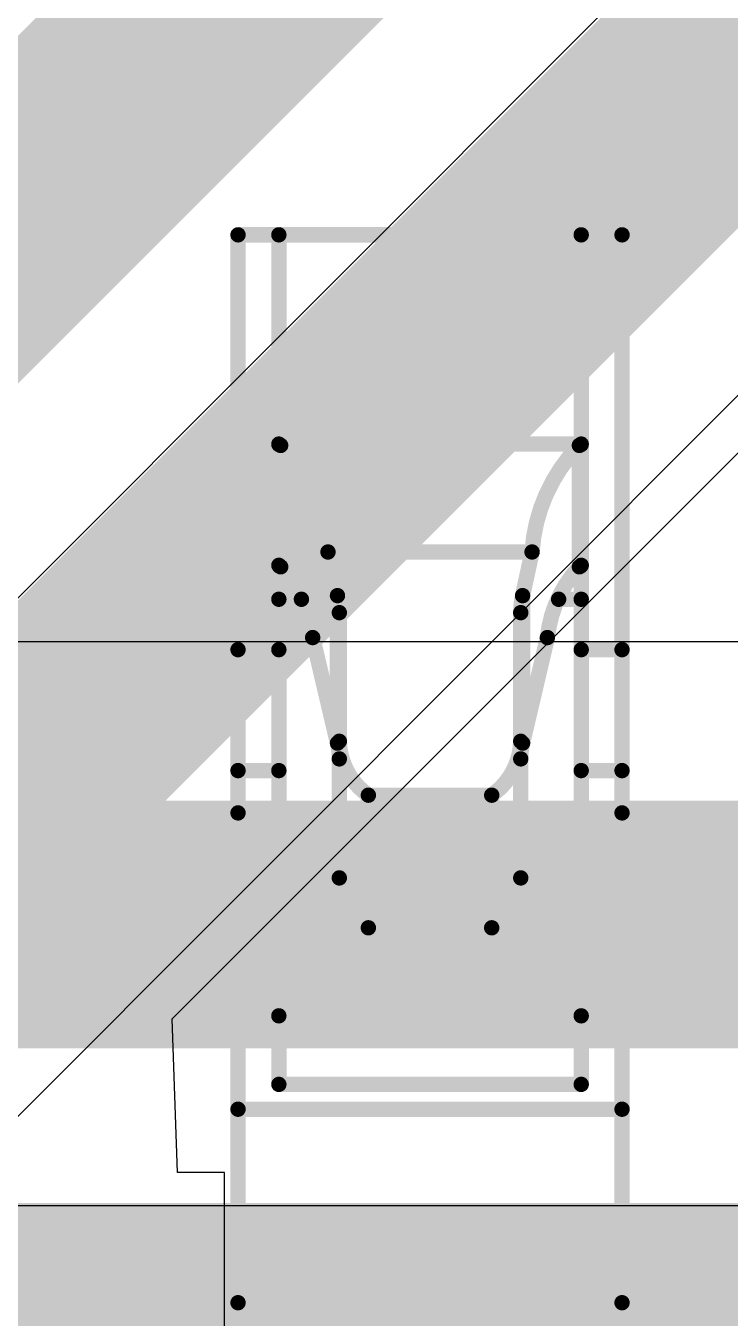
# Model space of a CAD drawing. Header units: inches. Extents: x -11 to 5433, y -4 to 5447.
# Drawn here: x 19.676 to 20.258, y 26.502 to 27.571 of the extents above; entities that cross this region are included whole.
import ezdxf

# ---------------------------------------------------------------- set-up
doc = ezdxf.new("R2010")
doc.units = ezdxf.units.IN
for name, color, linetype in [('Bottom Layer', 5, 'Continuous'), ('Bottom Solder', 6, 'Continuous'), ('Ground', 16, 'Continuous'), ('Mechanical 4', 56, 'Continuous'), ('Top Layer', 1, 'Continuous'), ('Top Solder', 216, 'Continuous')]:
    doc.layers.add(name, color=color, linetype=linetype)

# ---------------------------------------------------------------- blocks, each defined once
blk = doc.blocks.new('WQFN_30_EP_2_5_4_5__B_27')
at = {"layer": 'Bottom Solder'}
for p in [(-0.8183625999999999, 1.9033871), (-1.48833332, 1.66168832)]:
    blk.add_line(p, (-5421.1859699, -5425.6862022), dxfattribs=at)
blk = doc.blocks.new('QTH_030_01_L_D_A_K_TR_157')
at = {"layer": 'Top Solder'}
for points in [[(-5.00410099, 3.91260076), (-4.49590033, 3.91260076), (-4.49590033, 2.25940112), (-5.00410099, 2.25940112)], [(-4.50409945, 3.91260076), (-3.99589879, 3.91260076), (-3.99589879, 2.25940112), (-4.50409945, 2.25940112)]]:
    blk.add_hatch(color=216, dxfattribs=at).paths.add_polyline_path(points)

msp = doc.modelspace()

# ---------------------------------------------------------------- linework, layer by layer
at = {"layer": 'Bottom Layer'}
msp.add_lwpolyline([(18.6244738, 26.82674594, 0.2032, 0.2032, 0), (21.05724008, 26.82674594, 0.2032, 0.2032, 0)], format="xyseb", dxfattribs=at)
at = {"layer": 'Ground'}
for p, q in [((20.69328602, 27.0615029), (18.72048326, 27.0615029)), ((18.81702612, 26.59534686), (20.69328602, 26.59534686))]:
    msp.add_line(p, q, dxfattribs=at)
msp.add_lwpolyline([(18.72048326, 26.82842488, 0.2032, 0.2032, 0), (21.05891902, 26.82842488, 0.2032, 0.2032, 0)], format="xyseb", dxfattribs=at)
at = {"layer": 'Mechanical 4'}
for points in [[(19.8511541, 27.39794622, 0.0127, 0.0127, 0), (20.1686541, 27.39794622, 0.0127, 0.0127, 0)], [(19.8511541, 26.5149457, 0.0127, 0.0127, 0), (19.8511541, 27.39794622, 0.0127, 0.0127, 0)], [(19.88490562, 26.69548128, 0.0127, 0.0127, 0), (19.88490562, 27.39794622, 0.0127, 0.0127, 0)], [(20.13490512, 26.69548128, 0.0127, 0.0127, 0), (20.13490512, 27.39794622, 0.0127, 0.0127, 0)], [(20.1686541, 26.5149457, 0.0127, 0.0127, 0), (20.1686541, 27.39794622, 0.0127, 0.0127, 0)], [(19.8849996, 27.224609, 0.0127, 0.0127, -0.03260548546612536), (19.88490308, 27.22474616, 0.0127, 0.0127, 0)], [(19.88490562, 27.22494682, 0.0127, 0.0127, 0), (20.13490512, 27.22494682, 0.0127, 0.0127, 0)], [(19.88507072, 27.22453788, 0.0127, 0.0127, -0.02828759414715986), (19.88500214, 27.224609, 0.0127, 0.0127, 0)], [(19.8851647, 27.22445914, 0.0127, 0.0127, -0.02675080191404614), (19.88507072, 27.22453788, 0.0127, 0.0127, 0)], [(19.88528916, 27.22437278, 0.0127, 0.0127, -0.02199381127346228), (19.8851647, 27.22445914, 0.0127, 0.0127, 0)], [(19.8854568, 27.22427626, 0.0127, 0.0127, -0.01668692768507137), (19.88528916, 27.22437278, 0.0127, 0.0127, 0)], [(19.88566, 27.22416958, 0.0127, 0.0127, -0.00937556209611613), (19.88545426, 27.22427626, 0.0127, 0.0127, 0)], [(19.88589876, 27.22405528, 0.0127, 0.0127, -0.005205298975169417), (19.88566, 27.22416704, 0.0127, 0.0127, 0)], [(19.88589876, 27.22405528, 0.0127, 0.0127, 0), (19.8861553, 27.2239359, 0.0127, 0.0127, 0)], [(19.8861553, 27.2239359, 0.0127, 0.0127, 0), (19.88642454, 27.22381652, 0.0127, 0.0127, 0)], [(19.88642454, 27.12343572, 0.0127, 0.0127, 0), (19.88642454, 27.22381652, 0.0127, 0.0127, 0)], [(19.88642454, 27.22381652, 0.0127, 0.0127, -0.1798941776662689), (19.92553292, 27.13571154, 0.0127, 0.0127, 0)], [(20.09427782, 27.13571154, 0.0127, 0.0127, -0.1798941776662689), (20.1333862, 27.22381652, 0.0127, 0.0127, 0)], [(20.1333862, 27.22381652, 0.0127, 0.0127, 0), (20.13389674, 27.22405274, 0.0127, 0.0127, 0)], [(20.1333862, 27.12343572, 0.0127, 0.0127, 0), (20.1333862, 27.22381652, 0.0127, 0.0127, 0)], [(20.13389674, 27.22405274, 0.0127, 0.0127, 0), (20.13413296, 27.2241645, 0.0127, 0.0127, 0)], [(20.13434378, 27.22427118, 0.0127, 0.0127, -0.007070259497317684), (20.13413296, 27.2241645, 0.0127, 0.0127, 0)], [(20.13451904, 27.22437024, 0.0127, 0.0127, -0.01220881841204947), (20.13434124, 27.22427118, 0.0127, 0.0127, 0)], [(20.13466128, 27.22446168, 0.0127, 0.0127, -0.0226198298911619), (20.13452158, 27.22437024, 0.0127, 0.0127, 0)], [(20.1347578, 27.22454042, 0.0127, 0.0127, -0.03188108955064266), (20.13465874, 27.22446168, 0.0127, 0.0127, 0)], [(20.13482384, 27.22461408, 0.0127, 0.0127, -0.03744577963921606), (20.1347578, 27.22454042, 0.0127, 0.0127, 0)], [(20.13486956, 27.22468012, 0.0127, 0.0127, -0.03268866410183324), (20.13482384, 27.22461154, 0.0127, 0.0127, 0)], [(20.13490258, 27.22474616, 0.0127, 0.0127, -0.01323434472011505), (20.13486702, 27.22468012, 0.0127, 0.0127, 0)], [(19.92553292, 27.13571154, 0.0127, 0.0127, 0), (20.09427782, 27.13571154, 0.0127, 0.0127, 0)], [(19.92553292, 27.13571154, 0.0127, 0.0127, 0), (19.9333866, 27.0996156, 0.0127, 0.0127, 0)], [(20.08642414, 27.0996156, 0.0127, 0.0127, 0), (20.09427782, 27.13571154, 0.0127, 0.0127, 0)], [(19.88500214, 27.1244949, 0.0127, 0.0127, -0.02859692930615947), (19.88490308, 27.12467778, 0.0127, 0.0127, 0)], [(19.8851647, 27.12429678, 0.0127, 0.0127, -0.05432141864538105), (19.88500468, 27.12449744, 0.0127, 0.0127, 0)], [(19.88528916, 27.1241774, 0.0127, 0.0127, -0.02338615133847058), (19.8851647, 27.12429424, 0.0127, 0.0127, 0)], [(19.88545426, 27.12405294, 0.0127, 0.0127, -0.01856230604346185), (19.88528916, 27.12417994, 0.0127, 0.0127, 0)], [(19.88566, 27.12390816, 0.0127, 0.0127, -0.01073692506483744), (19.88545426, 27.1240504, 0.0127, 0.0127, 0)], [(19.88589876, 27.12375576, 0.0127, 0.0127, -0.006054831004054618), (19.88566254, 27.12390816, 0.0127, 0.0127, 0)], [(19.88589876, 27.1237583, 0.0127, 0.0127, 0), (19.8861553, 27.12359828, 0.0127, 0.0127, 0)], [(19.8861553, 27.12359828, 0.0127, 0.0127, 0), (19.88642454, 27.12343572, 0.0127, 0.0127, 0)], [(19.88642454, 27.12343826, 0.0127, 0.0127, -0.1625908253546253), (19.91286594, 27.0649446, 0.0127, 0.0127, 0)], [(20.1069448, 27.0649446, 0.0127, 0.0127, -0.1625908253546254), (20.1333862, 27.12343826, 0.0127, 0.0127, 0)], [(20.1333862, 27.12343572, 0.0127, 0.0127, 0), (20.13389674, 27.12375322, 0.0127, 0.0127, 0)], [(20.13413296, 27.12390308, 0.0127, 0.0127, -0.004820614325011623), (20.13389674, 27.12375322, 0.0127, 0.0127, 0)], [(20.13434124, 27.12404532, 0.0127, 0.0127, -0.008119958862644924), (20.13413042, 27.12390308, 0.0127, 0.0127, 0)], [(20.13451904, 27.12418248, 0.0127, 0.0127, -0.01372913847325838), (20.13434124, 27.12404786, 0.0127, 0.0127, 0)], [(20.13465874, 27.12429932, 0.0127, 0.0127, -0.02446216606505116), (20.13452158, 27.12417994, 0.0127, 0.0127, 0)], [(20.1347578, 27.124406, 0.0127, 0.0127, -0.03231853515624934), (20.13465874, 27.12429932, 0.0127, 0.0127, 0)], [(20.13482384, 27.12450252, 0.0127, 0.0127, -0.03504147985208547), (20.1347578, 27.124406, 0.0127, 0.0127, 0)], [(20.13486956, 27.12459142, 0.0127, 0.0127, -0.0284044609485821), (20.13482384, 27.12450252, 0.0127, 0.0127, 0)], [(20.13490512, 27.12467524, 0.0127, 0.0127, -0.01102179283122189), (20.13486956, 27.12458888, 0.0127, 0.0127, 0)], [(19.88490562, 27.09661078, 0.0127, 0.0127, 0), (19.903567, 27.09661078, 0.0127, 0.0127, 0)], [(19.9333866, 26.9776575, 0.0127, 0.0127, 0), (19.9333866, 27.0996156, 0.0127, 0.0127, 0)], [(19.9333866, 27.0996156, 0.0127, 0.0127, -0.05365795323520316), (19.93490552, 27.085544, 0.0127, 0.0127, 0)], [(20.08490522, 27.085544, 0.0127, 0.0127, -0.05365795323520318), (20.08642414, 27.0996156, 0.0127, 0.0127, 0)], [(20.08642414, 26.9776575, 0.0127, 0.0127, 0), (20.08642414, 27.0996156, 0.0127, 0.0127, 0)], [(20.11624374, 27.09661078, 0.0127, 0.0127, 0), (20.13490512, 27.09661078, 0.0127, 0.0127, 0)], [(19.93490552, 26.86619468, 0.0127, 0.0127, 0), (19.93490552, 27.085544, 0.0127, 0.0127, 0)], [(20.08490522, 26.86619468, 0.0127, 0.0127, 0), (20.08490522, 27.085544, 0.0127, 0.0127, 0)], [(19.9128634, 27.06494714, 0.0127, 0.0127, 0), (19.9333866, 26.9776575, 0.0127, 0.0127, 0)], [(20.08642414, 26.9776575, 0.0127, 0.0127, 0), (20.1069448, 27.06494714, 0.0127, 0.0127, 0)], [(19.8511541, 27.05494462, 0.0127, 0.0127, 0), (19.88490562, 27.05494462, 0.0127, 0.0127, 0)], [(20.13490512, 27.05494462, 0.0127, 0.0127, 0), (20.1686541, 27.05494462, 0.0127, 0.0127, 0)], [(19.9333866, 26.9776575, 0.0127, 0.0127, -0.05786387190107989), (19.93490552, 26.96463492, 0.0127, 0.0127, 0)], [(19.9589136, 26.93460704, 0.0127, 0.0127, -0.2374801051855858), (19.93490552, 26.97917896, 0.0127, 0.0127, 0)], [(20.08490522, 26.97917896, 0.0127, 0.0127, -0.2374801051860468), (20.06089714, 26.93460704, 0.0127, 0.0127, 0)], [(20.08490522, 26.96463492, 0.0127, 0.0127, -0.05786387190151768), (20.08642414, 26.9776575, 0.0127, 0.0127, 0)], [(19.8511541, 26.95494482, 0.0127, 0.0127, 0), (19.88490562, 26.95494482, 0.0127, 0.0127, 0)], [(20.13490512, 26.95494482, 0.0127, 0.0127, 0), (20.1686541, 26.95494482, 0.0127, 0.0127, 0)], [(19.95891614, 26.93460704, 0.0127, 0.0127, 0), (20.0608946, 26.93460704, 0.0127, 0.0127, 0)], [(19.95891614, 26.82494508, 0.0127, 0.0127, 0), (19.95891614, 26.93460704, 0.0127, 0.0127, 0)], [(20.0608946, 26.82494508, 0.0127, 0.0127, 0), (20.0608946, 26.93460704, 0.0127, 0.0127, 0)], [(19.5336541, 26.91994615999999, 0.0127, 0.0127, 0), (19.8511541, 26.91994615999999, 0.0127, 0.0127, 0)], [(20.1686541, 26.91994615999999, 0.0127, 0.0127, 0), (20.4861541, 26.91994615999999, 0.0127, 0.0127, 0)], [(19.9589136, 26.82494762, 0.0127, 0.0127, -0.2473774779348601), (19.93490552, 26.86619722, 0.0127, 0.0127, 0)], [(20.08490522, 26.86619722, 0.0127, 0.0127, -0.2473774779353234), (20.06089714, 26.82494762, 0.0127, 0.0127, 0)], [(19.95891614, 26.82494508, 0.0127, 0.0127, 0), (20.0608946, 26.82494508, 0.0127, 0.0127, 0)], [(19.88490562, 26.75215376, 0.0127, 0.0127, 0), (20.13490512, 26.75215376, 0.0127, 0.0127, 0)], [(19.88490562, 26.69548128, 0.0127, 0.0127, 0), (20.13490512, 26.69548128, 0.0127, 0.0127, 0)], [(19.8511541, 26.67494538, 0.0127, 0.0127, 0), (20.1686541, 26.67494538, 0.0127, 0.0127, 0)], [(19.8511541, 26.5149457, 0.0127, 0.0127, 0), (20.1686541, 26.5149457, 0.0127, 0.0127, 0)]]:
    msp.add_lwpolyline(points, format="xyseb", dxfattribs=at)
for points in [[(19.8479791, 27.39794622, 0.00635, 0.00635, 1), (19.8543291, 27.39794622, 0.00635, 0.00635, 1)], [(19.8479791, 27.39794622, 0.00635, 0.00635, 1), (19.8543291, 27.39794622, 0.00635, 0.00635, 1)], [(19.88173062, 27.39794622, 0.00635, 0.00635, 1), (19.88808062, 27.39794622, 0.00635, 0.00635, 1)], [(20.13173012, 27.39794622, 0.00635, 0.00635, 1), (20.13808012, 27.39794622, 0.00635, 0.00635, 1)], [(20.1654791, 27.39794622, 0.00635, 0.00635, 1), (20.1718291, 27.39794622, 0.00635, 0.00635, 1)], [(20.1654791, 27.39794622, 0.00635, 0.00635, 1), (20.1718291, 27.39794622, 0.00635, 0.00635, 1)], [(19.88172808, 27.22474616, 0.00635, 0.00635, 1), (19.88807808, 27.22474616, 0.00635, 0.00635, 1)], [(19.88173062, 27.22494682, 0.00635, 0.00635, 1), (19.88808062, 27.22494682, 0.00635, 0.00635, 1)], [(19.8818246, 27.224609, 0.00635, 0.00635, 1), (19.8881746, 27.224609, 0.00635, 0.00635, 1)], [(19.88182714, 27.224609, 0.00635, 0.00635, 1), (19.88817714, 27.224609, 0.00635, 0.00635, 1)], [(19.88189572, 27.22453788, 0.00635, 0.00635, 1), (19.88824572, 27.22453788, 0.00635, 0.00635, 1)], [(19.88189572, 27.22453788, 0.00635, 0.00635, 1), (19.88824572, 27.22453788, 0.00635, 0.00635, 1)], [(19.8819897, 27.22445914, 0.00635, 0.00635, 1), (19.8883397, 27.22445914, 0.00635, 0.00635, 1)], [(19.8819897, 27.22445914, 0.00635, 0.00635, 1), (19.8883397, 27.22445914, 0.00635, 0.00635, 1)], [(19.88211416, 27.22437278, 0.00635, 0.00635, 1), (19.88846416, 27.22437278, 0.00635, 0.00635, 1)], [(19.88211416, 27.22437278, 0.00635, 0.00635, 1), (19.88846416, 27.22437278, 0.00635, 0.00635, 1)], [(19.88227926, 27.22427626, 0.00635, 0.00635, 1), (19.88862926, 27.22427626, 0.00635, 0.00635, 1)], [(19.8822818, 27.22427626, 0.00635, 0.00635, 1), (19.8886318, 27.22427626, 0.00635, 0.00635, 1)], [(19.882485, 27.22416958, 0.00635, 0.00635, 1), (19.888835, 27.22416958, 0.00635, 0.00635, 1)], [(19.882485, 27.22416704, 0.00635, 0.00635, 1), (19.888835, 27.22416704, 0.00635, 0.00635, 1)], [(19.88272376, 27.22405528, 0.00635, 0.00635, 1), (19.88907376, 27.22405528, 0.00635, 0.00635, 1)], [(19.88272376, 27.22405528, 0.00635, 0.00635, 1), (19.88907376, 27.22405528, 0.00635, 0.00635, 1)], [(19.8829803, 27.2239359, 0.00635, 0.00635, 1), (19.8893303, 27.2239359, 0.00635, 0.00635, 1)], [(19.8829803, 27.2239359, 0.00635, 0.00635, 1), (19.8893303, 27.2239359, 0.00635, 0.00635, 1)], [(19.88324954, 27.22381652, 0.00635, 0.00635, 1), (19.88959954, 27.22381652, 0.00635, 0.00635, 1)], [(19.88324954, 27.22381652, 0.00635, 0.00635, 1), (19.88959954, 27.22381652, 0.00635, 0.00635, 1)], [(19.88324954, 27.22381652, 0.00635, 0.00635, 1), (19.88959954, 27.22381652, 0.00635, 0.00635, 1)], [(20.1302112, 27.22381652, 0.00635, 0.00635, 1), (20.1365612, 27.22381652, 0.00635, 0.00635, 1)], [(20.1302112, 27.22381652, 0.00635, 0.00635, 1), (20.1365612, 27.22381652, 0.00635, 0.00635, 1)], [(20.1302112, 27.22381652, 0.00635, 0.00635, 1), (20.1365612, 27.22381652, 0.00635, 0.00635, 1)], [(20.13072174, 27.22405274, 0.00635, 0.00635, 1), (20.13707174, 27.22405274, 0.00635, 0.00635, 1)], [(20.13072174, 27.22405274, 0.00635, 0.00635, 1), (20.13707174, 27.22405274, 0.00635, 0.00635, 1)], [(20.13095796, 27.2241645, 0.00635, 0.00635, 1), (20.13730796, 27.2241645, 0.00635, 0.00635, 1)], [(20.13095796, 27.2241645, 0.00635, 0.00635, 1), (20.13730796, 27.2241645, 0.00635, 0.00635, 1)], [(20.13116624, 27.22427118, 0.00635, 0.00635, 1), (20.13751624, 27.22427118, 0.00635, 0.00635, 1)], [(20.13116878, 27.22427118, 0.00635, 0.00635, 1), (20.13751878, 27.22427118, 0.00635, 0.00635, 1)], [(20.13134404, 27.22437024, 0.00635, 0.00635, 1), (20.13769404, 27.22437024, 0.00635, 0.00635, 1)], [(20.13134658, 27.22437024, 0.00635, 0.00635, 1), (20.13769658, 27.22437024, 0.00635, 0.00635, 1)], [(20.13148374, 27.22446168, 0.00635, 0.00635, 1), (20.13783374, 27.22446168, 0.00635, 0.00635, 1)], [(20.13148628, 27.22446168, 0.00635, 0.00635, 1), (20.13783628, 27.22446168, 0.00635, 0.00635, 1)], [(20.1315828, 27.22454042, 0.00635, 0.00635, 1), (20.1379328, 27.22454042, 0.00635, 0.00635, 1)], [(20.1315828, 27.22454042, 0.00635, 0.00635, 1), (20.1379328, 27.22454042, 0.00635, 0.00635, 1)], [(20.13164884, 27.22461408, 0.00635, 0.00635, 1), (20.13799884, 27.22461408, 0.00635, 0.00635, 1)], [(20.13164884, 27.22461154, 0.00635, 0.00635, 1), (20.13799884, 27.22461154, 0.00635, 0.00635, 1)], [(20.13169202, 27.22468012, 0.00635, 0.00635, 1), (20.13804202, 27.22468012, 0.00635, 0.00635, 1)], [(20.13169456, 27.22468012, 0.00635, 0.00635, 1), (20.13804456, 27.22468012, 0.00635, 0.00635, 1)], [(20.13172758, 27.22474616, 0.00635, 0.00635, 1), (20.13807758, 27.22474616, 0.00635, 0.00635, 1)], [(20.13173012, 27.22494682, 0.00635, 0.00635, 1), (20.13808012, 27.22494682, 0.00635, 0.00635, 1)], [(19.92235792, 27.13571154, 0.00635, 0.00635, 1), (19.92870792, 27.13571154, 0.00635, 0.00635, 1)], [(19.92235792, 27.13571154, 0.00635, 0.00635, 1), (19.92870792, 27.13571154, 0.00635, 0.00635, 1)], [(19.92235792, 27.13571154, 0.00635, 0.00635, 1), (19.92870792, 27.13571154, 0.00635, 0.00635, 1)], [(20.09110282, 27.13571154, 0.00635, 0.00635, 1), (20.09745282, 27.13571154, 0.00635, 0.00635, 1)], [(20.09110282, 27.13571154, 0.00635, 0.00635, 1), (20.09745282, 27.13571154, 0.00635, 0.00635, 1)], [(20.09110282, 27.13571154, 0.00635, 0.00635, 1), (20.09745282, 27.13571154, 0.00635, 0.00635, 1)], [(19.88172808, 27.12467778, 0.00635, 0.00635, 1), (19.88807808, 27.12467778, 0.00635, 0.00635, 1)], [(19.88182714, 27.1244949, 0.00635, 0.00635, 1), (19.88817714, 27.1244949, 0.00635, 0.00635, 1)], [(19.88182968, 27.12449744, 0.00635, 0.00635, 1), (19.88817968, 27.12449744, 0.00635, 0.00635, 1)], [(19.8819897, 27.12429678, 0.00635, 0.00635, 1), (19.8883397, 27.12429678, 0.00635, 0.00635, 1)], [(19.8819897, 27.12429424, 0.00635, 0.00635, 1), (19.8883397, 27.12429424, 0.00635, 0.00635, 1)], [(19.88211416, 27.12417994, 0.00635, 0.00635, 1), (19.88846416, 27.12417994, 0.00635, 0.00635, 1)], [(19.88211416, 27.1241774, 0.00635, 0.00635, 1), (19.88846416, 27.1241774, 0.00635, 0.00635, 1)], [(19.88227926, 27.12405294, 0.00635, 0.00635, 1), (19.88862926, 27.12405294, 0.00635, 0.00635, 1)], [(19.88227926, 27.1240504, 0.00635, 0.00635, 1), (19.88862926, 27.1240504, 0.00635, 0.00635, 1)], [(19.882485, 27.12390816, 0.00635, 0.00635, 1), (19.888835, 27.12390816, 0.00635, 0.00635, 1)], [(19.88248754, 27.12390816, 0.00635, 0.00635, 1), (19.88883754, 27.12390816, 0.00635, 0.00635, 1)], [(19.88272376, 27.1237583, 0.00635, 0.00635, 1), (19.88907376, 27.1237583, 0.00635, 0.00635, 1)], [(19.88272376, 27.12375576, 0.00635, 0.00635, 1), (19.88907376, 27.12375576, 0.00635, 0.00635, 1)], [(19.8829803, 27.12359828, 0.00635, 0.00635, 1), (19.8893303, 27.12359828, 0.00635, 0.00635, 1)], [(19.8829803, 27.12359828, 0.00635, 0.00635, 1), (19.8893303, 27.12359828, 0.00635, 0.00635, 1)], [(19.88324954, 27.12343826, 0.00635, 0.00635, 1), (19.88959954, 27.12343826, 0.00635, 0.00635, 1)], [(19.88324954, 27.12343572, 0.00635, 0.00635, 1), (19.88959954, 27.12343572, 0.00635, 0.00635, 1)], [(19.88324954, 27.12343572, 0.00635, 0.00635, 1), (19.88959954, 27.12343572, 0.00635, 0.00635, 1)], [(20.1302112, 27.12343826, 0.00635, 0.00635, 1), (20.1365612, 27.12343826, 0.00635, 0.00635, 1)], [(20.1302112, 27.12343572, 0.00635, 0.00635, 1), (20.1365612, 27.12343572, 0.00635, 0.00635, 1)], [(20.1302112, 27.12343572, 0.00635, 0.00635, 1), (20.1365612, 27.12343572, 0.00635, 0.00635, 1)], [(20.13072174, 27.12375322, 0.00635, 0.00635, 1), (20.13707174, 27.12375322, 0.00635, 0.00635, 1)], [(20.13072174, 27.12375322, 0.00635, 0.00635, 1), (20.13707174, 27.12375322, 0.00635, 0.00635, 1)], [(20.13095542, 27.12390308, 0.00635, 0.00635, 1), (20.13730542, 27.12390308, 0.00635, 0.00635, 1)], [(20.13095796, 27.12390308, 0.00635, 0.00635, 1), (20.13730796, 27.12390308, 0.00635, 0.00635, 1)], [(20.13116624, 27.12404786, 0.00635, 0.00635, 1), (20.13751624, 27.12404786, 0.00635, 0.00635, 1)], [(20.13116624, 27.12404532, 0.00635, 0.00635, 1), (20.13751624, 27.12404532, 0.00635, 0.00635, 1)], [(20.13134404, 27.12418248, 0.00635, 0.00635, 1), (20.13769404, 27.12418248, 0.00635, 0.00635, 1)], [(20.13134658, 27.12417994, 0.00635, 0.00635, 1), (20.13769658, 27.12417994, 0.00635, 0.00635, 1)], [(20.13148374, 27.12429932, 0.00635, 0.00635, 1), (20.13783374, 27.12429932, 0.00635, 0.00635, 1)], [(20.13148374, 27.12429932, 0.00635, 0.00635, 1), (20.13783374, 27.12429932, 0.00635, 0.00635, 1)], [(20.1315828, 27.124406, 0.00635, 0.00635, 1), (20.1379328, 27.124406, 0.00635, 0.00635, 1)], [(20.1315828, 27.124406, 0.00635, 0.00635, 1), (20.1379328, 27.124406, 0.00635, 0.00635, 1)], [(20.13164884, 27.12450252, 0.00635, 0.00635, 1), (20.13799884, 27.12450252, 0.00635, 0.00635, 1)], [(20.13164884, 27.12450252, 0.00635, 0.00635, 1), (20.13799884, 27.12450252, 0.00635, 0.00635, 1)], [(20.13169456, 27.12459142, 0.00635, 0.00635, 1), (20.13804456, 27.12459142, 0.00635, 0.00635, 1)], [(20.13169456, 27.12458888, 0.00635, 0.00635, 1), (20.13804456, 27.12458888, 0.00635, 0.00635, 1)], [(20.13173012, 27.12467524, 0.00635, 0.00635, 1), (20.13808012, 27.12467524, 0.00635, 0.00635, 1)], [(19.88173062, 27.09661078, 0.00635, 0.00635, 1), (19.88808062, 27.09661078, 0.00635, 0.00635, 1)], [(19.900392, 27.09661078, 0.00635, 0.00635, 1), (19.906742, 27.09661078, 0.00635, 0.00635, 1)], [(19.9302116, 27.0996156, 0.00635, 0.00635, 1), (19.9365616, 27.0996156, 0.00635, 0.00635, 1)], [(19.9302116, 27.0996156, 0.00635, 0.00635, 1), (19.9365616, 27.0996156, 0.00635, 0.00635, 1)], [(19.9302116, 27.0996156, 0.00635, 0.00635, 1), (19.9365616, 27.0996156, 0.00635, 0.00635, 1)], [(20.08324914, 27.0996156, 0.00635, 0.00635, 1), (20.08959914, 27.0996156, 0.00635, 0.00635, 1)], [(20.08324914, 27.0996156, 0.00635, 0.00635, 1), (20.08959914, 27.0996156, 0.00635, 0.00635, 1)], [(20.08324914, 27.0996156, 0.00635, 0.00635, 1), (20.08959914, 27.0996156, 0.00635, 0.00635, 1)], [(20.11306874, 27.09661078, 0.00635, 0.00635, 1), (20.11941874, 27.09661078, 0.00635, 0.00635, 1)], [(20.13173012, 27.09661078, 0.00635, 0.00635, 1), (20.13808012, 27.09661078, 0.00635, 0.00635, 1)], [(19.93173052, 27.085544, 0.00635, 0.00635, 1), (19.93808052, 27.085544, 0.00635, 0.00635, 1)], [(19.93173052, 27.085544, 0.00635, 0.00635, 1), (19.93808052, 27.085544, 0.00635, 0.00635, 1)], [(20.08173022, 27.085544, 0.00635, 0.00635, 1), (20.08808022, 27.085544, 0.00635, 0.00635, 1)], [(20.08173022, 27.085544, 0.00635, 0.00635, 1), (20.08808022, 27.085544, 0.00635, 0.00635, 1)], [(19.9096884, 27.06494714, 0.00635, 0.00635, 1), (19.9160384, 27.06494714, 0.00635, 0.00635, 1)], [(19.90969094, 27.0649446, 0.00635, 0.00635, 1), (19.91604094, 27.0649446, 0.00635, 0.00635, 1)], [(20.1037698, 27.06494714, 0.00635, 0.00635, 1), (20.1101198, 27.06494714, 0.00635, 0.00635, 1)], [(20.1037698, 27.0649446, 0.00635, 0.00635, 1), (20.1101198, 27.0649446, 0.00635, 0.00635, 1)], [(19.8479791, 27.05494462, 0.00635, 0.00635, 1), (19.8543291, 27.05494462, 0.00635, 0.00635, 1)], [(19.88173062, 27.05494462, 0.00635, 0.00635, 1), (19.88808062, 27.05494462, 0.00635, 0.00635, 1)], [(20.13173012, 27.05494462, 0.00635, 0.00635, 1), (20.13808012, 27.05494462, 0.00635, 0.00635, 1)], [(20.1654791, 27.05494462, 0.00635, 0.00635, 1), (20.1718291, 27.05494462, 0.00635, 0.00635, 1)], [(19.9302116, 26.9776575, 0.00635, 0.00635, 1), (19.9365616, 26.9776575, 0.00635, 0.00635, 1)], [(19.9302116, 26.9776575, 0.00635, 0.00635, 1), (19.9365616, 26.9776575, 0.00635, 0.00635, 1)], [(19.9302116, 26.9776575, 0.00635, 0.00635, 1), (19.9365616, 26.9776575, 0.00635, 0.00635, 1)], [(19.93173052, 26.97917896, 0.00635, 0.00635, 1), (19.93808052, 26.97917896, 0.00635, 0.00635, 1)], [(20.08173022, 26.97917896, 0.00635, 0.00635, 1), (20.08808022, 26.97917896, 0.00635, 0.00635, 1)], [(20.08324914, 26.9776575, 0.00635, 0.00635, 1), (20.08959914, 26.9776575, 0.00635, 0.00635, 1)], [(20.08324914, 26.9776575, 0.00635, 0.00635, 1), (20.08959914, 26.9776575, 0.00635, 0.00635, 1)], [(20.08324914, 26.9776575, 0.00635, 0.00635, 1), (20.08959914, 26.9776575, 0.00635, 0.00635, 1)], [(19.8479791, 26.95494482, 0.00635, 0.00635, 1), (19.8543291, 26.95494482, 0.00635, 0.00635, 1)], [(19.88173062, 26.95494482, 0.00635, 0.00635, 1), (19.88808062, 26.95494482, 0.00635, 0.00635, 1)], [(19.93173052, 26.96463492, 0.00635, 0.00635, 1), (19.93808052, 26.96463492, 0.00635, 0.00635, 1)], [(20.08173022, 26.96463492, 0.00635, 0.00635, 1), (20.08808022, 26.96463492, 0.00635, 0.00635, 1)], [(20.13173012, 26.95494482, 0.00635, 0.00635, 1), (20.13808012, 26.95494482, 0.00635, 0.00635, 1)], [(20.1654791, 26.95494482, 0.00635, 0.00635, 1), (20.1718291, 26.95494482, 0.00635, 0.00635, 1)], [(19.9557386, 26.93460704, 0.00635, 0.00635, 1), (19.9620886, 26.93460704, 0.00635, 0.00635, 1)], [(19.95574114, 26.93460704, 0.00635, 0.00635, 1), (19.96209114, 26.93460704, 0.00635, 0.00635, 1)], [(19.95574114, 26.93460704, 0.00635, 0.00635, 1), (19.96209114, 26.93460704, 0.00635, 0.00635, 1)], [(20.0577196, 26.93460704, 0.00635, 0.00635, 1), (20.0640696, 26.93460704, 0.00635, 0.00635, 1)], [(20.0577196, 26.93460704, 0.00635, 0.00635, 1), (20.0640696, 26.93460704, 0.00635, 0.00635, 1)], [(20.05772214, 26.93460704, 0.00635, 0.00635, 1), (20.06407214, 26.93460704, 0.00635, 0.00635, 1)], [(19.8479791, 26.91994615999999, 0.00635, 0.00635, 1), (19.8543291, 26.91994615999999, 0.00635, 0.00635, 1)], [(20.1654791, 26.91994615999999, 0.00635, 0.00635, 1), (20.1718291, 26.91994615999999, 0.00635, 0.00635, 1)], [(19.93173052, 26.86619722, 0.00635, 0.00635, 1), (19.93808052, 26.86619722, 0.00635, 0.00635, 1)], [(19.93173052, 26.86619468, 0.00635, 0.00635, 1), (19.93808052, 26.86619468, 0.00635, 0.00635, 1)], [(20.08173022, 26.86619722, 0.00635, 0.00635, 1), (20.08808022, 26.86619722, 0.00635, 0.00635, 1)], [(20.08173022, 26.86619468, 0.00635, 0.00635, 1), (20.08808022, 26.86619468, 0.00635, 0.00635, 1)], [(19.9557386, 26.82494762, 0.00635, 0.00635, 1), (19.9620886, 26.82494762, 0.00635, 0.00635, 1)], [(19.95574114, 26.82494508, 0.00635, 0.00635, 1), (19.96209114, 26.82494508, 0.00635, 0.00635, 1)], [(19.95574114, 26.82494508, 0.00635, 0.00635, 1), (19.96209114, 26.82494508, 0.00635, 0.00635, 1)], [(20.0577196, 26.82494508, 0.00635, 0.00635, 1), (20.0640696, 26.82494508, 0.00635, 0.00635, 1)], [(20.0577196, 26.82494508, 0.00635, 0.00635, 1), (20.0640696, 26.82494508, 0.00635, 0.00635, 1)], [(20.05772214, 26.82494762, 0.00635, 0.00635, 1), (20.06407214, 26.82494762, 0.00635, 0.00635, 1)], [(19.88173062, 26.75215376, 0.00635, 0.00635, 1), (19.88808062, 26.75215376, 0.00635, 0.00635, 1)], [(20.13173012, 26.75215376, 0.00635, 0.00635, 1), (20.13808012, 26.75215376, 0.00635, 0.00635, 1)], [(19.88173062, 26.69548128, 0.00635, 0.00635, 1), (19.88808062, 26.69548128, 0.00635, 0.00635, 1)], [(19.88173062, 26.69548128, 0.00635, 0.00635, 1), (19.88808062, 26.69548128, 0.00635, 0.00635, 1)], [(20.13173012, 26.69548128, 0.00635, 0.00635, 1), (20.13808012, 26.69548128, 0.00635, 0.00635, 1)], [(20.13173012, 26.69548128, 0.00635, 0.00635, 1), (20.13808012, 26.69548128, 0.00635, 0.00635, 1)], [(19.8479791, 26.67494538, 0.00635, 0.00635, 1), (19.8543291, 26.67494538, 0.00635, 0.00635, 1)], [(20.1654791, 26.67494538, 0.00635, 0.00635, 1), (20.1718291, 26.67494538, 0.00635, 0.00635, 1)], [(19.8479791, 26.5149457, 0.00635, 0.00635, 1), (19.8543291, 26.5149457, 0.00635, 0.00635, 1)], [(19.8479791, 26.5149457, 0.00635, 0.00635, 1), (19.8543291, 26.5149457, 0.00635, 0.00635, 1)], [(20.1654791, 26.5149457, 0.00635, 0.00635, 1), (20.1718291, 26.5149457, 0.00635, 0.00635, 1)], [(20.1654791, 26.5149457, 0.00635, 0.00635, 1), (20.1718291, 26.5149457, 0.00635, 0.00635, 1)]]:
    msp.add_lwpolyline(points, format="xyseb", close=True, dxfattribs=at)
at = {"layer": 'Top Layer'}
for p, q in [((19.7967219, 26.74974584), (20.59732228, 27.55034622)), ((19.80102974, 26.62274584), (19.7967219, 26.74974584)), ((19.84009748, 26.62274584), (19.80102974, 26.62274584)), ((19.84009748, 24.9187462), (19.84009748, 26.62274584))]:
    msp.add_line(p, q, dxfattribs=at)
for points in [[(19.06059942, 26.81021562, 0.2032, 0.2032, 0), (20.39982712, 28.14944332, 0.2032, 0.2032, 0)], [(19.56059842, 26.84324324, 0.2032, 0.2032, 0), (20.50077942, 27.78342424, 0.2032, 0.2032, 0)]]:
    msp.add_lwpolyline(points, format="xyseb", dxfattribs=at)

# ---------------------------------------------------------------- block references
at = {"rotation": 180}
for name, p in [('WQFN_30_EP_2_5_4_5__B_27', (11.66616412, 21.80690584)), ('QTH_030_01_L_D_A_K_TR_157', (15.3105993, 28.85674696))]:
    msp.add_blockref(name, p, dxfattribs=at)

doc.saveas('drawing.dxf')
